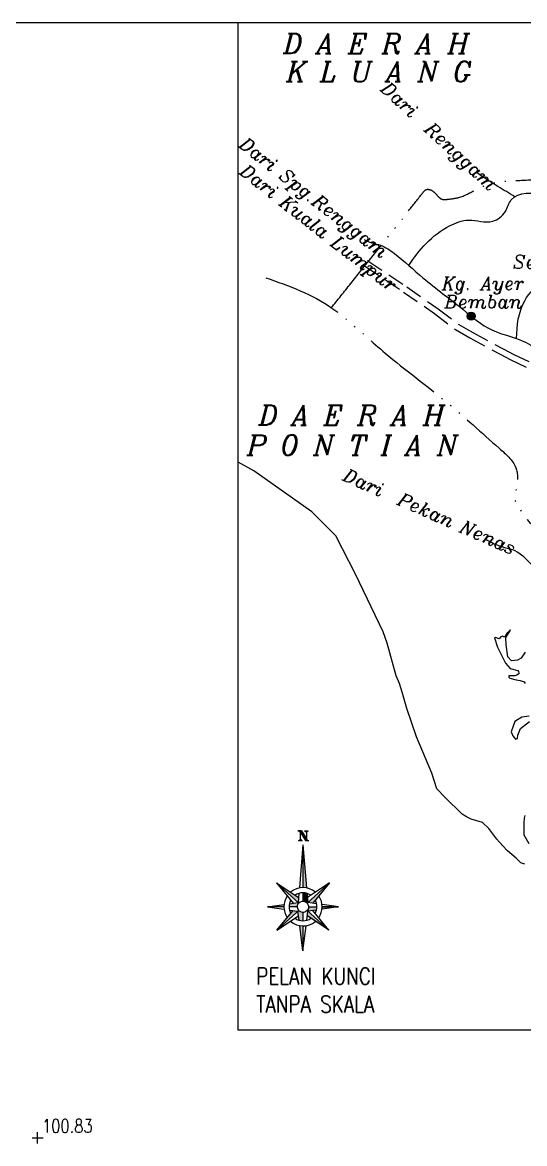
# Model space of a CAD drawing. Header units: metres. Extents: x -16650 to -16226, y -32196 to -31906.
# Drawn here: x -16425 to -16380.2, y -32006.5 to -31906.4 of the extents above; entities that cross this region are included whole.
import ezdxf

# ---------------------------------------------------------------- set-up
doc = ezdxf.new("R2010")
doc.units = ezdxf.units.M
doc.header["$LTSCALE"] = 6
doc.header["$MEASUREMENT"] = 0
doc.header["$PDMODE"] = 2
doc.header["$PDSIZE"] = 0.5
for name, pattern in [('ACAD_ISO06W100', [36, 24, -3, 0, -3, 0, -3, 0, -3]), ('DASHDOT', [1, 0.5, -0.25, 0, -0.25]), ('HIDDEN', [0.375, 0.25, -0.125])]:
    doc.linetypes.add(name, pattern=pattern)
doc.layers.add('160119_HEIGHT', color=7, linetype='Continuous', lineweight=13)
for name, color, linetype in [('160119_PTS', 7, 'Continuous'), ('EDIT', 1, 'Continuous'), ('Frame', 7, 'Continuous'), ('JLN', 1, 'HIDDEN'), ('NORTH', 7, 'Continuous'), ('PELAN KUNCI', 7, 'Continuous'), ('SEM', 5, 'DASHDOT')]:
    doc.layers.add(name, color=color, linetype=linetype)
doc.styles.get("Standard").update_dxf_attribs({"font": 'simplex.shx', "width": 0.8})
doc.styles.add('style3', font='italic.shx')
doc.styles.add('style6', font='italic.shx')

msp = doc.modelspace()

# ---------------------------------------------------------------- hatches: boundary and pattern name
at = {"layer": 'EDIT', "linetype": 'ByBlock'}
h = msp.add_hatch(color=7, dxfattribs=at)
edge = h.paths.add_edge_path()
edge.add_arc((-16384.97, -31932.63), 0.36, 0, 360)
at = {"layer": 'NORTH'}
h = msp.add_hatch(color=7, dxfattribs=at)
edge = h.paths.add_edge_path()
edge.add_line((-16399.47, -31979.45), (-16399.77, -31979.45))
edge.add_line((-16399.77, -31979.45), (-16400.24, -31978.7))
edge.add_ellipse((-16400.43, -31978.85), major_axis=(-0.175, 0.161), ratio=1, start_angle=262.3816, end_angle=312.7034)
edge.add_line((-16400.43, -31978.61), (-16400.12, -31978.61))
edge.add_line((-16400.12, -31978.61), (-16399.65, -31979.36))
edge.add_ellipse((-16399.47, -31979.21), major_axis=(-0.175, 0.161), ratio=1, start_angle=82.3816, end_angle=132.7034)
h = msp.add_hatch(color=7, dxfattribs=at)
edge = h.paths.add_edge_path()
edge.add_ellipse((-16399.85, -31978.79), major_axis=(-0.131, 0.121), ratio=1, start_angle=244.752, end_angle=312.7034, ccw=False)
edge.add_ellipse((-16399.52, -31978.79), major_axis=(-0.131, 0.121), ratio=1, start_angle=-47.2966, end_angle=20.6548, ccw=False)
edge.add_line((-16399.52, -31978.61), (-16399.85, -31978.61))
h = msp.add_hatch(color=7, dxfattribs=at)
edge = h.paths.add_edge_path()
edge.add_ellipse((-16400.05, -31979.27), major_axis=(-0.131, 0.121), ratio=1, start_angle=64.752, end_angle=132.7034, ccw=False)
edge.add_ellipse((-16400.38, -31979.27), major_axis=(-0.131, 0.121), ratio=1, start_angle=132.7034, end_angle=200.6548, ccw=False)
edge.add_line((-16400.38, -31979.45), (-16400.05, -31979.45))
h = msp.add_hatch(color=7, dxfattribs=at)
edge = h.paths.add_edge_path()
edge.add_line((-16399.98, -31979.86), (-16399.98, -31983.67))
edge.add_ellipse((-16399.98, -31985.38), major_axis=(-1.2, 1.22), ratio=1, start_angle=304.5237, end_angle=315.3239, ccw=False)
edge.add_line((-16399.66, -31983.7), (-16399.98, -31979.86))
h = msp.add_hatch(color=7, dxfattribs=at)
h.paths.add_polyline_path([(-16397.66, -31987.48), (-16399.54, -31985.78), (-16399.59, -31986.2)])
edge = h.paths.add_edge_path()
edge.add_ellipse((-16399.98, -31985.38), major_axis=(-1.2, 1.22), ratio=1, start_angle=125.8031, end_angle=135.3239, ccw=False)
edge.add_line((-16400.27, -31987.07), (-16399.98, -31989.31))
edge.add_line((-16399.98, -31989.31), (-16399.98, -31987.09))
edge = h.paths.add_edge_path()
edge.add_ellipse((-16399.98, -31985.38), major_axis=(-0.351, 0.355), ratio=1, start_angle=87.3214, end_angle=135.2258, ccw=False)
edge.add_line((-16400.35, -31985.72), (-16400.43, -31985.78))
edge.add_line((-16400.43, -31985.78), (-16400.33, -31986.58))
edge.add_ellipse((-16399.98, -31985.38), major_axis=(-0.877, 0.887), ratio=1, start_angle=119.2656, end_angle=135.3239)
edge.add_line((-16399.98, -31986.63), (-16399.98, -31985.88))
h.paths.add_polyline_path([(-16402.31, -31987.48), (-16400.43, -31985.78), (-16400.86, -31985.72)])
edge = h.paths.add_edge_path()
edge.add_line((-16403.14, -31985.38), (-16401.69, -31985.38))
edge.add_ellipse((-16399.98, -31985.38), major_axis=(-1.2, 1.22), ratio=1, start_angle=38.3838, end_angle=45.3239, ccw=False)
edge.add_line((-16401.68, -31985.17), (-16403.14, -31985.38))
edge = h.paths.add_edge_path()
edge.add_ellipse((-16399.98, -31985.38), major_axis=(-0.351, 0.355), ratio=1, start_angle=3.3399, end_angle=45.3239, ccw=False)
edge.add_line((-16400.35, -31985.05), (-16400.41, -31984.99))
edge.add_line((-16400.41, -31984.99), (-16401.2, -31985.11))
edge.add_ellipse((-16399.98, -31985.38), major_axis=(-0.877, 0.887), ratio=1, start_angle=32.5734, end_angle=45.3239)
edge.add_line((-16401.23, -31985.38), (-16400.48, -31985.38))
h.paths.add_polyline_path([(-16402.35, -31983.24), (-16400.41, -31984.99), (-16400.37, -31984.55)])
msp.add_hatch(color=7, dxfattribs=at).paths.add_polyline_path([(-16397.61, -31983.24), (-16399.55, -31984.99), (-16399.1, -31985.06)])
h = msp.add_hatch(color=7, dxfattribs=at)
edge = h.paths.add_edge_path()
edge.add_ellipse((-16399.98, -31985.38), major_axis=(-0.877, 0.887), ratio=1, start_angle=-61.5259, end_angle=-44.6761)
edge.add_line((-16399.98, -31984.13), (-16399.98, -31984.88))
edge.add_ellipse((-16399.98, -31985.38), major_axis=(-0.351, 0.355), ratio=1, start_angle=267.4393, end_angle=315.422, ccw=False)
edge.add_line((-16399.61, -31985.05), (-16399.55, -31984.99))
edge.add_line((-16399.55, -31984.99), (-16399.62, -31984.19))
h = msp.add_hatch(color=7, dxfattribs=at)
edge = h.paths.add_edge_path()
edge.add_ellipse((-16399.98, -31985.38), major_axis=(-1.2, 1.22), ratio=1, start_angle=218.0586, end_angle=225.3239, ccw=False)
edge.add_line((-16398.28, -31985.6), (-16396.82, -31985.38))
edge.add_line((-16396.82, -31985.38), (-16398.27, -31985.38))
edge = h.paths.add_edge_path()
edge.add_ellipse((-16399.98, -31985.38), major_axis=(-0.351, 0.355), ratio=1, start_angle=183.195, end_angle=225.3239, ccw=False)
edge.add_line((-16399.61, -31985.72), (-16399.54, -31985.78))
edge.add_line((-16399.54, -31985.78), (-16398.77, -31985.67))
edge.add_ellipse((-16399.98, -31985.38), major_axis=(-0.877, 0.887), ratio=1, start_angle=211.9583, end_angle=225.3239)
edge.add_line((-16398.73, -31985.38), (-16399.48, -31985.38))

# ---------------------------------------------------------------- linework, layer by layer
at = {"layer": '160119_PTS'}
msp.add_point((-16423.67, -32006.02), dxfattribs=at)
at = {"layer": 'EDIT', "color": 7, "linetype": 'ByBlock'}
msp.add_circle((-16384.97, -31932.63), 0.36, dxfattribs=at)
at = {"layer": 'Frame'}
for p, q in [((-16650.1, -31906.4), (-16225.77, -31906.4)), ((-16405.77, -31996.4), (-16405.77, -31906.4))]:
    msp.add_line(p, q, dxfattribs=at)
at = {"layer": 'Frame', "linetype": 'Continuous'}
msp.add_lwpolyline([(-16405.77, -31906.4), (-16315.77, -31906.4), (-16315.77, -31996.4), (-16405.77, -31996.4)], close=True, dxfattribs=at)
at = {"layer": 'Frame'}
msp.add_lwpolyline([(-16405.77, -31906.4), (-16315.77, -31906.4), (-16315.77, -31996.4), (-16405.77, -31996.4)], close=True, dxfattribs=at)
at = {"layer": 'JLN', "color": 7, "linetype": 'ByBlock'}
for points, knots in [([(-16381.07, -31921.98), (-16381.57, -31921.67), (-16382.74, -31920.96), (-16383.91, -31920.22), (-16384.54, -31919.76)], [0, 0, 0, 0, 1.974675, 4.573254, 4.573254, 4.573254, 4.573254]), ([(-16390.54, -31928.1), (-16390.05, -31927.41), (-16389.05, -31926.02), (-16387.2, -31924.62), (-16385.09, -31923.8), (-16383.22, -31924.54), (-16381.82, -31923.43), (-16381.41, -31921.59), (-16378.67, -31921.4), (-16377.25, -31924.53), (-16376.3, -31926.67), (-16375.51, -31928.43)], [0, 0, 0, 0, 2.50548, 5.122318, 6.894862, 9.046347, 10.479186, 11.62672, 14.417252, 15.664431, 21.540412, 21.540412, 21.540412, 21.540412]), ([(-16394.52, -31925.78), (-16394.46, -31925.83), (-16394.03, -31926.1), (-16392.97, -31926.2), (-16391.28, -31927.39), (-16389.01, -31929.54), (-16386.03, -31931.68), (-16383.1, -31934.27), (-16379.83, -31934.62), (-16377.84, -31937.04), (-16375.42, -31936.62), (-16373.58, -31936.74), (-16371.93, -31936.83), (-16371.28, -31937.44), (-16370.99, -31937.76)], [7.804075, 7.804075, 7.804075, 7.804075, 8.086624, 9.522806, 11.157657, 14.86833, 19.96036, 23.436971, 27.594975, 30.329952, 32.83747, 35.072088, 36.674879, 38.046691, 38.046691, 38.046691, 38.046691]), ([(-16380.93, -31934.62), (-16380.86, -31933.46), (-16380.73, -31931.49), (-16378.1, -31928.83), (-16375.52, -31930.71), (-16372.67, -31930.06), (-16372.57, -31926.92), (-16375.77, -31928.04), (-16376.06, -31929.47), (-16376.17, -31930.04)], [0, 0, 0, 0, 3.451002, 5.899535, 9.349012, 11.488433, 13.253459, 15.873851, 17.623328, 17.623328, 17.623328, 17.623328]), ([(-16383.65, -31952.56), (-16383.33, -31952.73), (-16382.46, -31953.27), (-16380.95, -31953.41), (-16379.97, -31954.41), (-16379.26, -31955.12), (-16378.17, -31955.54), (-16377.06, -31954.4), (-16377.43, -31952.9), (-16376.6, -31951.27), (-16375.53, -31949.78), (-16374.36, -31947.85), (-16372.14, -31948.42), (-16370.09, -31947.82), (-16367.7, -31949.59), (-16366.17, -31948.75), (-16364.82, -31948.92), (-16364.72, -31948.93)], [10.596968, 10.596968, 10.596968, 10.596968, 11.812252, 13.938192, 15.362798, 16.327301, 17.331641, 18.87041, 20.437235, 22.172316, 24.618742, 27.035659, 28.389447, 31.652237, 33.811677, 37.149359, 37.432208, 37.432208, 37.432208, 37.432208])]:
    msp.add_open_spline(points, degree=3, knots=knots, dxfattribs=at)
at = {"layer": 'NORTH', "color": 7}
for p, q in [((-16400.12, -31978.61), (-16400.43, -31978.61)), ((-16400.24, -31978.7), (-16399.77, -31979.45)), ((-16400.21, -31979.33), (-16400.21, -31978.75)), ((-16400.12, -31978.61), (-16399.65, -31979.36)), ((-16399.85, -31978.61), (-16399.52, -31978.61)), ((-16399.68, -31978.72), (-16399.68, -31979.31)), ((-16400.38, -31979.45), (-16400.05, -31979.45)), ((-16399.98, -31979.86), (-16400.3, -31983.7)), ((-16399.98, -31979.86), (-16399.66, -31983.7)), ((-16399.98, -31979.86), (-16399.98, -31983.67)), ((-16399.77, -31979.45), (-16399.47, -31979.45)), ((-16402.35, -31983.24), (-16400.37, -31984.55)), ((-16402.35, -31983.24), (-16400.86, -31985.06)), ((-16400.35, -31985.05), (-16402.35, -31983.24)), ((-16399.61, -31985.05), (-16397.61, -31983.24)), ((-16397.61, -31983.24), (-16399.59, -31984.55)), ((-16397.61, -31983.24), (-16399.1, -31985.06)), ((-16401.2, -31985.11), (-16400.41, -31984.99)), ((-16400.34, -31984.19), (-16400.41, -31984.99)), ((-16399.98, -31984.13), (-16399.98, -31984.88)), ((-16399.62, -31984.19), (-16399.55, -31984.99)), ((-16398.77, -31985.11), (-16399.55, -31984.99)), ((-16403.14, -31985.38), (-16401.68, -31985.17)), ((-16401.69, -31985.38), (-16403.14, -31985.38)), ((-16403.14, -31985.38), (-16401.68, -31985.6)), ((-16402.31, -31987.48), (-16400.86, -31985.72)), ((-16400.35, -31985.72), (-16402.31, -31987.48)), ((-16400.48, -31985.38), (-16401.23, -31985.38)), ((-16401.2, -31985.67), (-16400.43, -31985.78)), ((-16400.33, -31986.58), (-16400.43, -31985.78)), ((-16399.98, -31985.88), (-16399.98, -31986.63)), ((-16399.64, -31986.58), (-16399.54, -31985.78)), ((-16399.61, -31985.72), (-16397.66, -31987.48)), ((-16398.77, -31985.67), (-16399.54, -31985.78)), ((-16399.48, -31985.38), (-16398.73, -31985.38)), ((-16397.66, -31987.48), (-16399.1, -31985.72)), ((-16396.82, -31985.38), (-16398.28, -31985.17)), ((-16396.82, -31985.38), (-16398.28, -31985.6)), ((-16398.27, -31985.38), (-16396.82, -31985.38)), ((-16396.82, -31985.38), (-16398.27, -31985.38)), ((-16402.31, -31987.48), (-16400.38, -31986.2)), ((-16399.98, -31989.31), (-16400.27, -31987.07)), ((-16399.98, -31989.31), (-16399.7, -31987.07)), ((-16399.98, -31987.09), (-16399.98, -31989.31)), ((-16397.66, -31987.48), (-16399.59, -31986.2))]:
    msp.add_line(p, q, dxfattribs=at)
for centre, major_axis, start_param, end_param in [((-16400.43, -31978.85), (-0.175, 0.161), 4.579423, 5.457704), ((-16399.85, -31978.79), (-0.131, 0.121), 4.271729, 5.457704), ((-16399.52, -31978.79), (-0.131, 0.121), -0.825481, 0.360494), ((-16400.38, -31979.27), (-0.131, 0.121), 2.316111, 3.502086), ((-16400.05, -31979.27), (-0.131, 0.121), 1.130136, 2.316111), ((-16399.47, -31979.21), (-0.175, 0.161), 1.43783, 2.316111), ((-16399.98, -31985.38), (-1.2, 1.22), -1.485442, -0.074048), ((-16399.98, -31985.38), (-0.877, 0.887), -1.376436, -0.183054), ((-16399.98, -31985.38), (-1.2, 1.22), 0.188339, 1.398792), ((-16399.98, -31985.38), (-0.877, 0.887), 0.297345, 1.291665), ((-16399.98, -31985.38), (-0.351, 0.355), 2.860050414950905, 9.143235722130491), ((-16399.98, -31985.38), (-0.877, 0.887), 3.432031, 4.42635), ((-16399.98, -31985.38), (-1.2, 1.22), 3.324904, 4.535357), ((-16399.98, -31985.38), (-1.2, 1.22), 1.651593, 3.072102), ((-16399.98, -31985.38), (-0.877, 0.887), 1.75872, 2.964976)]:
    msp.add_ellipse(centre, major_axis=major_axis, ratio=1, start_param=start_param, end_param=end_param, dxfattribs=at)
at = {"layer": 'PELAN KUNCI', "color": 7, "linetype": 'HIDDEN'}
for points in [[(-16394.22, -31927.65), (-16394.18, -31927.68), (-16390.71, -31930.03), (-16387.91, -31931.97), (-16386.06, -31933.39), (-16384.83, -31934.1), (-16382.11, -31935.55)], [(-16394.51, -31928.1), (-16394.48, -31928.13), (-16391.02, -31930.48), (-16388.23, -31932.4), (-16386.36, -31933.84), (-16385.09, -31934.57), (-16382.37, -31936.03)], [(-16382.37, -31936.02), (-16381.41, -31936.54), (-16378.45, -31937.93), (-16375.71, -31938.67), (-16373.17, -31939.58), (-16371.02, -31940.58), (-16370.09, -31941.23), (-16368.04, -31943.41), (-16367.56, -31943.84)], [(-16382.11, -31935.55), (-16381.17, -31936.06), (-16378.26, -31937.42), (-16375.55, -31938.16), (-16372.97, -31939.08), (-16370.75, -31940.11), (-16369.73, -31940.82), (-16367.67, -31943.02), (-16366.78, -31943.81)]]:
    msp.add_lwpolyline(points, dxfattribs=at)
at = {"layer": 'PELAN KUNCI', "color": 7, "linetype": 'ACAD_ISO06W100', "ltscale": 0.05}
for points, knots in [([(-16397.46, -31931.91), (-16396.88, -31931.18), (-16394.55, -31928.26), (-16391.73, -31924.77), (-16389.63, -31922.04), (-16388.96, -31921.21), (-16388.34, -31921.43), (-16388.01, -31921.84), (-16387.59, -31922.29), (-16386.87, -31922.16), (-16385.81, -31922.07), (-16384.76, -31921.42), (-16383.73, -31920.94), (-16382.75, -31920.66), (-16381.3, -31920.52), (-16379.19, -31920.47), (-16376.56, -31920.11), (-16373.92, -31920.05), (-16371.56, -31919.39), (-16369.63, -31919.06), (-16368.02, -31920.25), (-16367.07, -31921.42), (-16365.7, -31922.41), (-16365.74, -31923.31), (-16365.84, -31923.9), (-16365.47, -31924.46), (-16365.5, -31925.04), (-16365.1, -31925.38), (-16364.98, -31925.93), (-16364.37, -31926.25), (-16363.78, -31926.18), (-16363.33, -31926.16), (-16362.87, -31926.27), (-16362.84, -31926.8), (-16362.66, -31927.34), (-16362.2, -31928.2), (-16362.41, -31929.24), (-16361.85, -31930.19), (-16360.72, -31931.4), (-16360.02, -31933.2), (-16359.04, -31934.86), (-16358.37, -31935.82), (-16357.55, -31936.22), (-16357.34, -31936.79), (-16356.87, -31936.97), (-16356.33, -31936.96), (-16355.82, -31936.79), (-16355.07, -31936.6), (-16354.41, -31936.81), (-16353.7, -31936.71), (-16353.22, -31936.85), (-16352.57, -31936.74), (-16352.28, -31937.07), (-16351.64, -31937.56), (-16350.28, -31937.57), (-16350.6, -31938.41), (-16350.55, -31938.66), (-16350.59, -31938.96), (-16350.1, -31939.19), (-16349.75, -31939.75), (-16348.91, -31940.02), (-16348.18, -31940.46), (-16347.41, -31940.86), (-16346.5, -31941.35), (-16345.65, -31941.7), (-16345.05, -31942.27), (-16344.55, -31942.81), (-16343.82, -31942.44), (-16343.08, -31942.62), (-16342.49, -31943.11), (-16341.8, -31943.25), (-16341.29, -31943.41), (-16341, -31943.64), (-16340.72, -31943.64), (-16340.46, -31943.72), (-16340.17, -31943.64), (-16339.85, -31943.53), (-16339.6, -31943.25), (-16339.24, -31943.14), (-16338.98, -31942.87), (-16338.64, -31942.67), (-16338.62, -31942.3), (-16338.7, -31941.91), (-16339.03, -31941.56), (-16339.59, -31940.93), (-16338.66, -31939.76), (-16337.89, -31938.83), (-16337.67, -31937.48), (-16337.32, -31936.72), (-16337.28, -31935.69), (-16336.49, -31935.77), (-16335.9, -31936.23), (-16335.02, -31936.94), (-16334.83, -31938.04), (-16333.37, -31938.59), (-16331.92, -31937.63), (-16330.84, -31938.67), (-16330.44, -31939.25), (-16329.71, -31939.61), (-16329.37, -31940.19), (-16329.08, -31940.95), (-16329.26, -31941.71), (-16329.21, -31942.73), (-16329.34, -31944.01), (-16326.6, -31945.44), (-16324.62, -31947.43), (-16323.53, -31950.09), (-16323.39, -31951.51), (-16323.28, -31952.94), (-16323.3, -31954.31), (-16323.31, -31955.93), (-16323.17, -31957.95), (-16323.77, -31960.16), (-16323.14, -31961.47), (-16322.88, -31962)], [0, 0, 0, 0, 2.793099, 11.244502, 13.121489, 13.588237, 14.137779, 14.763896, 15.246286, 15.843569, 16.761166, 18.484183, 19.433457, 20.183107, 21.511487, 23.804437, 26.505816, 29.46963, 31.630884, 34.003102, 34.763159, 37.485784, 38.837605, 39.165346, 40.116359, 40.512434, 41.116785, 41.73533, 41.942631, 42.770358, 43.426464, 43.754518, 44.138451, 44.656704, 45.102516, 45.912078, 47.497498, 47.981505, 49.148981, 52.468052, 53.633717, 54.944573, 55.955234, 56.142845, 56.707248, 57.280661, 57.757156, 58.327853, 59.562768, 59.721106, 60.483035, 61.028529, 61.550161, 61.693465, 63.47651, 63.771418, 64.118423, 64.263008, 64.611401, 65.471617, 66.274134, 67.128677, 68.047902, 68.863339, 70.249058, 70.720038, 71.402927, 72.169834, 72.817786, 73.607813, 74.430109, 74.882646, 75.19775, 75.513149, 75.679749, 75.993885, 76.403044, 76.669793, 77.097064, 77.467599, 77.815992, 78.196345, 78.462959, 79.001028, 79.626783, 80.713576, 82.65085, 83.508053, 84.643235, 85.415947, 85.832125, 86.670762, 87.700258, 89.17158, 89.451691, 92.261374, 92.814149, 93.734043, 94.368856, 95.19087, 95.683973, 96.776638, 97.40031, 98.812223, 100.144147, 105.846729, 107.129949, 108.667284, 110.098094, 111.433812, 112.769529, 114.980372, 117.520333, 119.240213, 119.240213, 119.240213, 119.240213]), ([(-16403.31, -31929.2), (-16401.23, -31929.94), (-16398.61, -31930.86), (-16395.32, -31933.56), (-16392.06, -31936.56), (-16387.21, -31940.09), (-16383.53, -31943.52), (-16380.77, -31945.89), (-16380.78, -31947.7), (-16381.26, -31949.11), (-16380.32, -31950.23), (-16379.47, -31951.6), (-16378.08, -31951.96), (-16376.89, -31952.21), (-16375.92, -31952.18), (-16374.82, -31952.24), (-16374.06, -31952.26), (-16372.96, -31952.18), (-16373.5, -31953.95), (-16372.93, -31955.16), (-16372.77, -31956.11), (-16372.63, -31957.15), (-16373.8, -31957.26), (-16374.86, -31957.23), (-16375.39, -31958.24), (-16375.91, -31959.22), (-16376.02, -31960.5), (-16376.34, -31962.11), (-16376.57, -31963.57), (-16377.03, -31965.31), (-16376.86, -31967.38), (-16377.2, -31969.48), (-16377.17, -31971.41), (-16376.71, -31972.53), (-16376.33, -31973.44), (-16375.87, -31973.93), (-16375.75, -31974.32), (-16375.7, -31974.52)], [0, 0, 0, 0, 6.502466, 8.221503, 12.727518, 19.817945, 25.993256, 28.274908, 30.039154, 31.108219, 32.493278, 34.023386, 35.872411, 36.510587, 37.687362, 38.746597, 39.805109, 40.040333, 41.835303, 42.980177, 44.341602, 44.785854, 45.787811, 46.976031, 47.931738, 48.851104, 50.375994, 51.672425, 53.804372, 54.807868, 57.05166, 59.932809, 61.196274, 62.747802, 63.531517, 64.134599, 64.733469, 64.733469, 64.733469, 64.733469])]:
    msp.add_open_spline(points, degree=3, knots=knots, dxfattribs=at)
at = {"layer": 'SEM', "color": 7, "linetype": 'ByBlock', "ltscale": 20}
for points in [[(-16390.71, -31967.67), (-16391.12, -31966.22), (-16391.35, -31965.45), (-16391.65, -31964.75), (-16392.46, -31961.85), (-16392.83, -31960.83), (-16395.28, -31955.67), (-16397.05, -31952.25), (-16399.2, -31950.12), (-16404.36, -31946.45), (-16405.77, -31945.68)], [(-16380.13, -31962.64), (-16380.26, -31962.82), (-16380.49, -31963.18), (-16380.83, -31963.36), (-16381.35, -31963.41), (-16381.69, -31963.07), (-16381.83, -31961.98), (-16381.87, -31961.32), (-16381.44, -31960.69), (-16381.51, -31960.69), (-16381.56, -31960.8), (-16381.78, -31960.96), (-16381.99, -31961.3), (-16382.08, -31961.26), (-16382.17, -31961.21), (-16382.33, -31961.26), (-16382.42, -31961.39), (-16382.51, -31961.46), (-16382.76, -31961.32), (-16382.87, -31961.37), (-16382.62, -31962.19), (-16381.9, -31963.61), (-16381.49, -31964.09), (-16381.26, -31964.16), (-16381.03, -31964.23), (-16380.81, -31964.29), (-16380.74, -31964.38), (-16380.72, -31964.48), (-16380.72, -31964.57), (-16380.76, -31964.61), (-16380.9, -31964.7), (-16381.08, -31964.75), (-16381.53, -31964.75), (-16381.6, -31964.75), (-16381.6, -31964.88), (-16381.51, -31964.97), (-16380.94, -31965.11), (-16380.6, -31965.16), (-16380.51, -31965.2), (-16380.22, -31965.29), (-16380.13, -31965.43)], [(-16380.18, -31981.57), (-16380.52, -31981.46), (-16380.95, -31981.05), (-16381.72, -31980.37), (-16382.17, -31979.9), (-16382.67, -31979.33), (-16383.38, -31978.4), (-16383.94, -31977.86), (-16384.46, -31977.7), (-16384.96, -31977.56), (-16385.39, -31977.36), (-16385.76, -31977.11), (-16387.33, -31975.58), (-16388.04, -31974.86), (-16388.47, -31973.45), (-16389.85, -31970.19), (-16390.71, -31967.67)], [(-16379.79, -31968.35), (-16380.45, -31968.46), (-16381.08, -31968.82), (-16381.38, -31969.75), (-16381.24, -31970.11), (-16381.01, -31970.41), (-16380.83, -31970.34), (-16380.81, -31970.05), (-16380.56, -31969.46), (-16379.77, -31968.84)], [(-16380.18, -31977.22), (-16380.22, -31977.47), (-16380.25, -31977.88), (-16380.27, -31978.45), (-16380.25, -31978.94), (-16379.81, -31979.74)]]:
    msp.add_lwpolyline(points, dxfattribs=at)

# ---------------------------------------------------------------- texts
at = {"layer": '160119_HEIGHT', "width": 0.8}
msp.add_text('100.83', height=1.2, dxfattribs=at).set_placement((-16423.28, -32005.55))
at = {"layer": 'Frame', "linetype": 'Continuous', "width": 0.8}
for s, p in [('PELAN KUNCI', (-16404.15, -31992.33)), ('TANPA SKALA', (-16404.15, -31994.83))]:
    msp.add_text(s, height=1.5, dxfattribs=at).set_placement(p)
at = {"layer": 'PELAN KUNCI', "color": 7, "linetype": 'Continuous', "style": 'style3'}
for s, p in [('D A E R A H', (-16401.75, -31909.19)), ('K L U A N G', (-16401.48, -31911.69)), ('D A E R A H', (-16403.94, -31942.37)), ('P O N T I A N', (-16405, -31945.05))]:
    msp.add_text(s, height=1.8, dxfattribs=at).set_placement(p)
at = {"layer": 'PELAN KUNCI', "color": 7, "linetype": 'Continuous', "style": 'style6'}
for s, rotation, p in [('Dari  Renggam', 317.1441, (-16393.11, -31912.44)), ('Dari Spg.Renggam', 321.8996, (-16405.78, -31917.47)), ('Dari Kuala Lumpur', 321.8996, (-16405.71, -31919.88)), ('Dari  Pekan Nenas', 336.165, (-16396.51, -31947.26))]:
    msp.add_text(s, height=1.17, rotation=rotation, dxfattribs=at).set_placement(p)
at = {"layer": 'PELAN KUNCI', "color": 7, "linetype": 'DASHDOT', "ltscale": 20, "style": 'style6'}
for s, p in [(' Sedenak', (-16382.06, -31928.37)), ('Kg. Ayer', (-16387.59, -31930.29)), ('Bemban', (-16387.36, -31931.93))]:
    msp.add_text(s, height=1.17, dxfattribs=at).set_placement(p)

doc.saveas('drawing.dxf')
